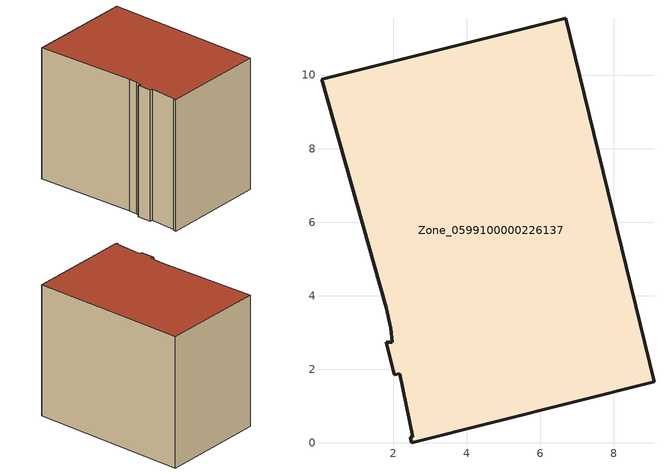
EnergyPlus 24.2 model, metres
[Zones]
Zone_0599100000226137
 floor ground (C_G): 2.5,0 2.46,0.15 2.54,0.17 2.18,1.88 2.03,1.85 1.81,2.74 1.97,2.74 1.93,3.12 1.81,3.67 0.05,9.88 6.69,11.55 9.09,1.66 z0
 wall outside (C_F): 9.09,1.66 6.69,11.55 0.05,9.88 1.81,3.67 1.93,3.12 1.97,2.74 1.81,2.74 2.03,1.85 2.18,1.88 2.54,0.17 2.46,0.15 2.5,0 9.09,1.66 z0:8.64
 roof outside (C_R): 1.93,3.12 1.97,2.74 1.81,2.74 2.03,1.85 2.18,1.88 2.54,0.17 2.46,0.15 2.5,0 9.09,1.66 6.69,11.55 0.05,9.88 1.81,3.67 z8.64
[BUILDING]
Pand.0599100000226137: North Axis=0; Terrain=City; Loads Convergence Tolerance Value=0.04; Temperature Convergence Tolerance Value=0.4; Solar Distribution=FullExterior; Maximum Number of Warmup Days=25; Minimum Number of Warmup Days=1
[Site:Location]
Rotterdam.The.Hague.AP_ZH_NLD Design_Conditions: Latitude=51.96; Longitude=4.45; Time Zone=1; Elevation=-4.5
[SITE:GROUNDTEMPERATURE:BUILDINGSURFACE]
18, 18, 18, 18, 18, 18, 18, 18, 18, 18, 18, 18
[MATERIAL] Thermal Absorptance=0.9; Solar Absorptance=0.7; Visible Absorptance=0.7
Name | Roughness | Thickness | Conductivity | Density | Specific Heat
G.TC.1965-1974 | MediumSmooth | 0.15 | 0.882353 | 540 | 1210
F.TC.1965-1974 | Rough | 0.3 | 0.697674 | 1920 | 840
R.TC.1965-1974 | MediumRough | 0.2 | 0.232558 | 1500 | 1000
[CONSTRUCTION]
C_G: G.TC.1965-1974
C_F: F.TC.1965-1974
C_R: R.TC.1965-1974
[ZONE]
Zone_0599100000226137: Type=1; Multiplier=1; Ceiling Height=Autocalculate; Volume=Autocalculate; Floor Area=autocalculate; Part of Total Floor Area=Yes
[ZONEINFILTRATION:DESIGNFLOWRATE]
Infil_Zone_0599100000226137: Zone or ZoneList or Space or SpaceList=Zone_0599100000226137; Schedule=AlwaysOn; Design Flow Rate Calculation Method=Flow/Area; Flow Rate per Floor Area=0.003; Constant Term Coefficient=1; Temperature Term Coefficient=0; Velocity Term Coefficient=0; Velocity Squared Term Coefficient=0
[HVACTEMPLATE:ZONE:IDEALLOADSAIRSYSTEM]
Zone_0599100000226137: Maximum Heating Supply Air Temperature=50; Minimum Cooling Supply Air Temperature=13; Maximum Heating Supply Air Humidity Ratio=0.0156; Minimum Cooling Supply Air Humidity Ratio=0.0077; Heating Limit=NoLimit; Cooling Limit=NoLimit; Dehumidification Control Type=ConstantSensibleHeatRatio; Cooling Sensible Heat Ratio=0.7; Dehumidification Setpoint=60; Humidification Control Type=None; Humidification Setpoint=30; Outdoor Air Method=None; Outdoor Air Flow Rate per Person=0.00944; Outdoor Air Flow Rate per Zone Floor Area=0; Outdoor Air Flow Rate per Zone=0; Demand Controlled Ventilation Type=None; Outdoor Air Economizer Type=NoEconomizer; Heat Recovery Type=None; Sensible Heat Recovery Effectiveness=0.7; Latent Heat Recovery Effectiveness=0.65
[ZONECONTROL:THERMOSTAT]
ThermostatControl_Zone_0599100000226137: Zone or ZoneList=Zone_0599100000226137; Control Type Schedule=DualSetpointControlType; Control 1=Thermostat_Zone_0599100000226137; Temperature Difference Between Cutout And Setpoint=0
[THERMOSTATSETPOINT:DUALSETPOINT]
Thermostat_Zone_0599100000226137: Heating Setpoint Temperature Schedule=HeatingSetpoint_Zone_0599100000226137; Cooling Setpoint Temperature Schedule=CoolingSetpoint_Zone_0599100000226137
[SCHEDULE:COMPACT]
HeatingSetpoint_Zone_0599100000226137: Through: 12/31, For: AllDays, Until: 24:00, 21
CoolingSetpoint_Zone_0599100000226137: Through: 12/31, For: AllDays, Until: 24:00, 24
DualSetpointControlType: Through: 12/31, For: AllDays, Until: 24:00, 4
AlwaysOn: Through: 12/31, For: AllDays, Until: 24:00, 1
